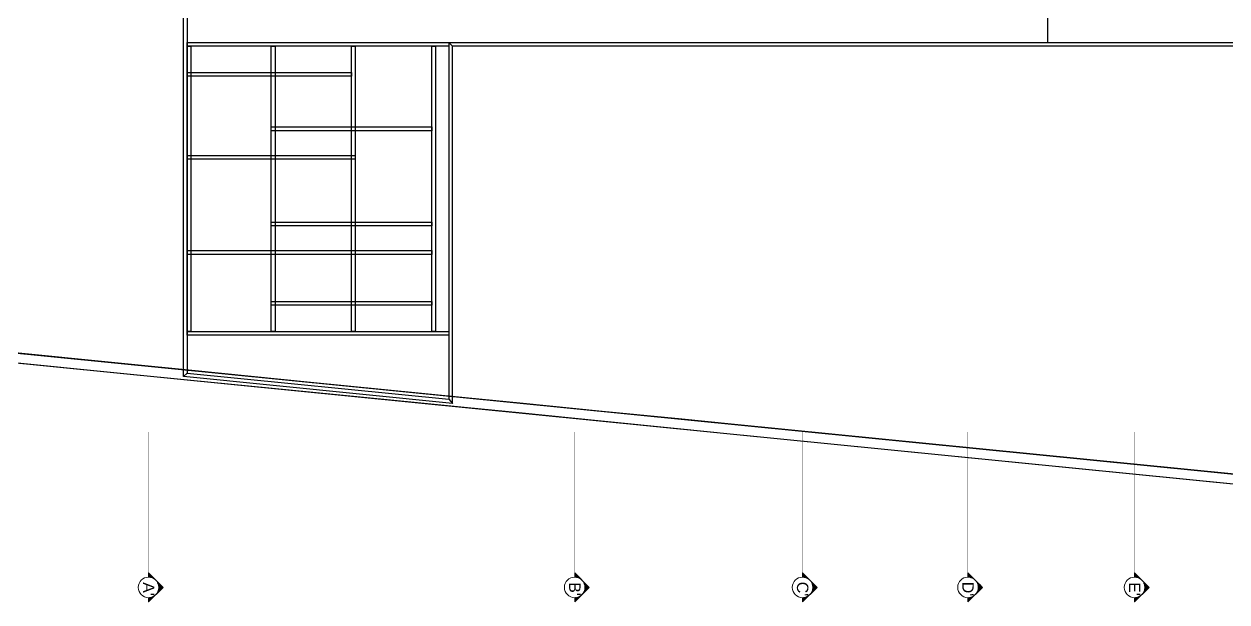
# Model space of a CAD drawing. Header units: metres. Extents: x 42 to 199, y -121 to 268.
# Drawn here: x 81.21 to 112.84, y 112.13 to 127.32 of the extents above; entities that cross this region are included whole.
import ezdxf
from ezdxf.enums import TextEntityAlignment as Align

# ---------------------------------------------------------------- set-up
doc = ezdxf.new("R2010")
doc.units = ezdxf.units.M
doc.header["$LTSCALE"] = 0.3
doc.linetypes.add('DASHDOT2', pattern=[0.5, 0.25, -0.125, 0, -0.125])
doc.linetypes.add('HIDDEN', pattern=[0.375, 0.25, -0.125])
doc.layers.get('0').update_dxf_attribs({"color": 8})
doc.layers.add('A-AnnO-section lines', color=8, linetype='Continuous', lineweight=18)
doc.layers.add('DA HOUSE ARCH LAYOUT', color=8, linetype='Continuous', lineweight=9)
for name, color, linetype in [('A-ELEVATION 3', 8, 'Continuous'), ('A-ELEVATION 5', 8, 'Continuous'), ('A-Hidden-Above', 8, 'HIDDEN'), ('A-Site Boundary', 8, 'Continuous'), ('A-Wall-Plst', 8, 'Continuous')]:
    doc.layers.add(name, color=color, linetype=linetype)
doc.styles.get("Standard").update_dxf_attribs({"font": 'arial.ttf'})

# ---------------------------------------------------------------- blocks, each defined once
blk = doc.blocks.new('zw$195B-flat-1-flat-1-flat-1-flat-1-flat-1-flat-1')
at = {"layer": 'A-Site Boundary', "color": 8, "ltscale": 0.6}
for points in [[(25.111, 16.559), (27.395, 16.251), (29.208, 16.005), (32.02, 15.625), (31.532, 10.718), (30.979, 5.152), (30.286, -1.812), (29.628, -8.431), (29.111, -13.637), (28.973, -15.019), (28.765, -17.114), (28.549, -19.286), (28.415, -20.631), (28.293, -21.863), (28.003, -24.783), (27.692, -27.905), (27.517, -29.668), (27.204, -32.815)], [(21.086, 16.841), (25.076, 16.302), (27.36, 15.993), (29.173, 15.748), (31.736, 15.401), (31.273, 10.744), (30.72, 5.178), (30.027, -1.786), (29.369, -8.406), (28.852, -13.611), (28.715, -14.993), (28.506, -17.088), (28.29, -19.26), (28.157, -20.605), (28.034, -21.838), (27.744, -24.757), (27.434, -27.88), (27.258, -29.642), (26.945, -32.789)]]:
    blk.add_lwpolyline(points, dxfattribs=at)
blk = doc.blocks.new('zw$CD40')
h = blk.add_hatch()
h.set_pattern_fill('ANSI31', color=8, scale=0.00077108, style=0)
h.set_pattern_definition([(45, (2.80108964, 1.68303136), (-6.81544715e-05, 6.81544715e-05), [])])
h.paths.add_polyline_path([(0.04394, 0.00652), (0.04204, 0.00461, -0.414214), (0.04585, 0.00461)])
h.paths.add_polyline_path([(0.04204, 0.00461), (0.04013, 0.0027), (0.04125, 0.0027, -0.198912)])
h.paths.add_polyline_path([(0.04585, 0.00461, -0.198912), (0.04664, 0.0027), (0.04776, 0.0027)])
at = {"color": 8}
for p, q in [((0.04013, 0.0027), (0.04394, 0.00652)), ((0.04776, 0.0027), (0.04394, 0.00652)), ((0.04013, 0.0027), (0.04125, 0.0027)), ((0.04664, 0.0027), (0.04776, 0.0027))]:
    blk.add_line(p, q, dxfattribs=at)
at = {"color": 8, "linetype": 'DASHDOT2', "ltscale": 0.3, "const_width": 0.0000907}
blk.add_lwpolyline([(0.04013, 0.0027), (0.00307, 0.0027)], dxfattribs=at)
at = {"color": 8}
blk.add_circle((0.04394, 0.0027), 0.0027, dxfattribs=at)
blk.add_attdef("A'", text='', height=0.003, dxfattribs=at).set_placement((0.04437, 0.00272), align=Align.MIDDLE)
blk = doc.blocks.new('SECTION LINES')
at = {"layer": 'A-AnnO-section lines', "color": 8}
ref = blk.add_blockref('zw$CD40', (84.21, -83.093), dxfattribs=dict(at, xscale=100, yscale=100, zscale=100, rotation=269.9999999999999))
ref.add_attrib("A'", "A'", dxfattribs={"layer": '0', "height": 0.3, "rotation": 270}).set_placement((84.482, -87.53), align=Align.MIDDLE)
ref = blk.add_blockref('zw$CD40', (95.416, -83.093), dxfattribs=dict(at, xscale=100, yscale=100, zscale=100, rotation=269.9999999999999))
ref.add_attrib("A'", "B'", dxfattribs={"layer": '0', "height": 0.3, "rotation": 270}).set_placement((95.689, -87.53), align=Align.MIDDLE)
ref = blk.add_blockref('zw$CD40', (101.407, -83.093, 0.05), dxfattribs=dict(at, xscale=100, yscale=100, zscale=100, rotation=269.9999999999999))
ref.add_attrib("A'", "C'", dxfattribs={"layer": '0', "height": 0.3, "rotation": 270}).set_placement((101.679, -87.53, 0.05), align=Align.MIDDLE)
ref = blk.add_blockref('zw$CD40', (105.756, -83.093), dxfattribs=dict(at, xscale=100, yscale=100, zscale=100, rotation=269.9999999999999))
ref.add_attrib("A'", "D'", dxfattribs={"layer": '0', "height": 0.3, "rotation": 270}).set_placement((106.028, -87.53), align=Align.MIDDLE)
ref = blk.add_blockref('zw$CD40', (110.136, -83.093), dxfattribs=dict(at, xscale=100, yscale=100, zscale=100, rotation=269.9999999999999))
ref.add_attrib("A'", "E'", dxfattribs={"layer": '0', "height": 0.3, "rotation": 270}).set_placement((110.408, -87.53), align=Align.MIDDLE)
blk = doc.blocks.new('SCREEN')
at = {"layer": 'A-ELEVATION 3', "color": 8, "transparency": 33554534}
for points in [[(185.446, 18.32), (185.346, 18.23), (185.346, 47.177), (185.446, 47.077)], [(185.446, 27.017), (192.326, 27.017), (192.326, 26.917), (185.446, 26.917)], [(185.546, 26.917), (185.546, 19.416), (185.446, 19.416), (185.446, 26.917)], [(187.756, 26.917), (187.756, 19.416), (187.656, 19.416), (187.656, 26.917)], [(189.866, 26.917), (189.866, 19.416), (189.766, 19.416), (189.766, 26.917)], [(191.976, 26.917), (191.976, 19.416), (191.876, 19.416), (191.876, 26.917)], [(192.326, 27.017), (217.936, 27.017), (218.036, 26.917), (192.426, 26.917)], [(192.426, 26.917), (192.326, 27.015), (192.326, 17.637), (192.426, 17.526)], [(185.446, 26.227), (189.766, 26.227), (189.766, 26.127), (185.446, 26.127)], [(187.656, 24.792), (191.876, 24.792), (191.876, 24.692), (187.656, 24.692)], [(185.446, 24.042), (189.866, 24.042), (189.866, 23.942), (185.446, 23.942)], [(187.656, 22.292), (191.876, 22.292), (191.876, 22.192), (187.656, 22.192)], [(185.446, 21.542), (191.876, 21.542), (191.876, 21.442), (185.446, 21.442)], [(187.656, 20.206), (191.876, 20.206), (191.876, 20.106), (187.656, 20.106)], [(185.446, 19.416), (192.326, 19.416), (192.326, 19.316), (185.446, 19.316)], [(185.446, 18.32), (192.326, 17.637), (192.426, 17.526), (185.346, 18.23)]]:
    blk.add_lwpolyline(points, close=True, dxfattribs=at)
at = {"layer": 'A-ELEVATION 3', "color": 8, "transparency": 33554495}
blk.add_lwpolyline([(208.066, 31.017), (208.066, 27.017), (217.936, 27.017), (217.936, 36.817), (229.121, 36.816), (229.121, 37.567), (229.721, 37.567), (229.72, 46.951), (209.755, 46.951)], dxfattribs=at)
blk = doc.blocks.new('DA HOUSE ARCH LAYOUT')
at = {"color": 8}
blk.add_wipeout([(-11.75, 187.3699), (-11.75, 207.63), (32.7248, 207.6299), (32.7243, 197.17), (20.94, 197.17), (20.94, 187.37)], dxfattribs=at).dxf.layer = 'A-ELEVATION 5'
at = {"layer": 'A-Wall-Plst', "color": 8, "transparency": 33554534}
blk.add_lwpolyline([(-22.2348, 183.5867), (-22.7335, 179.9554), (31.7536, 174.5389), (36.3103, 208.2407), (-18.1958, 212.9966), (-18.673, 209.5212), (-18.9354, 209.5212), (-18.4196, 213.2772), (36.6045, 208.476), (31.9777, 174.2553), (-23.0278, 179.7234), (-22.457, 183.8796), (-21.0106, 183.681), (-21.046, 183.4234)], close=True, dxfattribs=at)
at = {"layer": 'A-AnnO-section lines', "color": 8, "ltscale": 0.25}
blk.add_blockref('SECTION LINES', (-97.1462, 260.628), dxfattribs=at)
at = {"layer": 'A-Hidden-Above', "color": 8, "ltscale": 0.25}
blk.add_blockref('SCREEN', (-197.0961, 160.4531), dxfattribs=at)
at = {"layer": 'A-Site Boundary', "color": 8, "rotation": 270}
blk.add_blockref('zw$195B-flat-1-flat-1-flat-1-flat-1-flat-1-flat-1', (16.3523, 206.275), dxfattribs=at)

msp = doc.modelspace()

# ---------------------------------------------------------------- block references
at = {"layer": 'DA HOUSE ARCH LAYOUT'}
msp.add_blockref('DA HOUSE ARCH LAYOUT', (97.1462, -60.628), dxfattribs=at)

doc.saveas('drawing.dxf')
